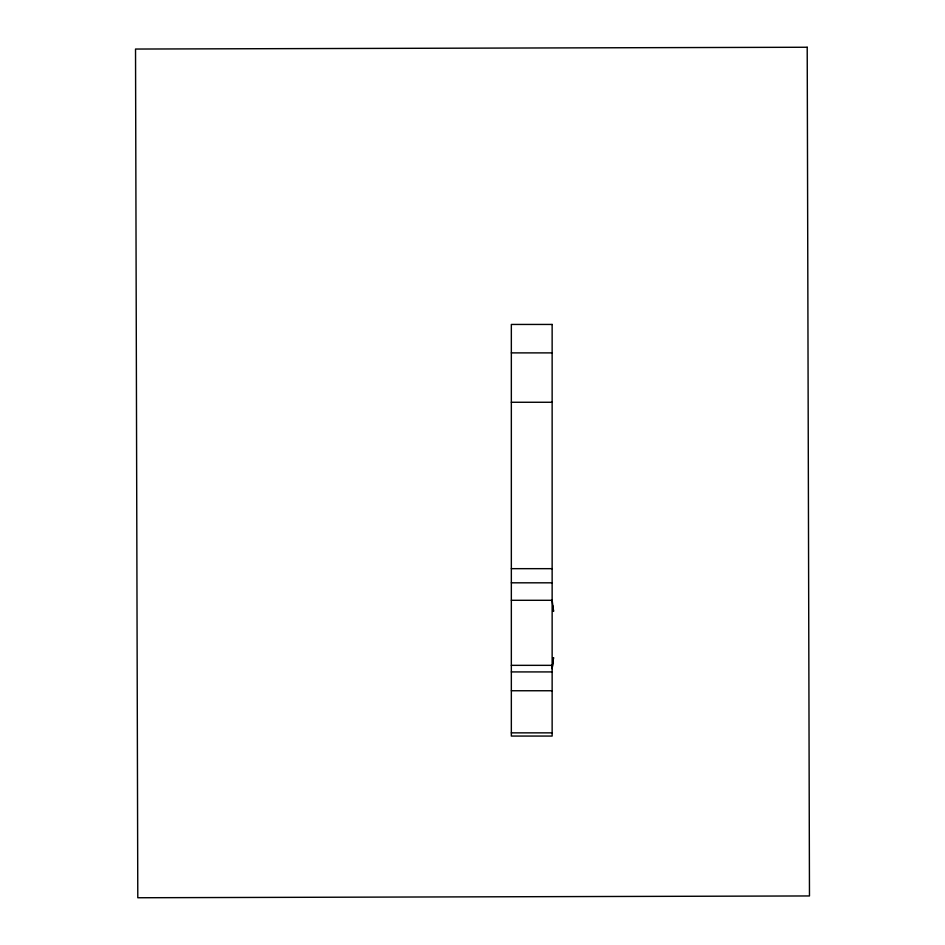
<?xml version="1.0" encoding="UTF-8"?>
<svg xmlns="http://www.w3.org/2000/svg" width="945" height="945" viewBox="0 0 945 945"><rect width="100%" height="100%" fill="white"/><g stroke="black" fill="none" stroke-linecap="round" stroke-linejoin="round"><path stroke-width="1.42" d="M511.339 352.887L552.14 352.887M511.339 402.263L552.14 402.263M511.339 568.666L552.14 568.666M511.339 582.817L552.14 582.817M511.339 600.299L552.14 600.299L553.557 611.368L552.931 605.934M511.339 665.339L552.14 665.339M511.339 671.919L552.14 671.919M511.339 690.748L552.14 690.748M511.339 732.859L552.14 732.859M553.534 657.673L552.14 668.611L553.534 657.673M807.207 47.25L135.525 49.045L137.793 897.75L809.475 895.954L807.207 47.25M552.14 324.442L511.339 324.442L511.339 736.06L552.14 736.06L552.14 324.442"/></g></svg>
